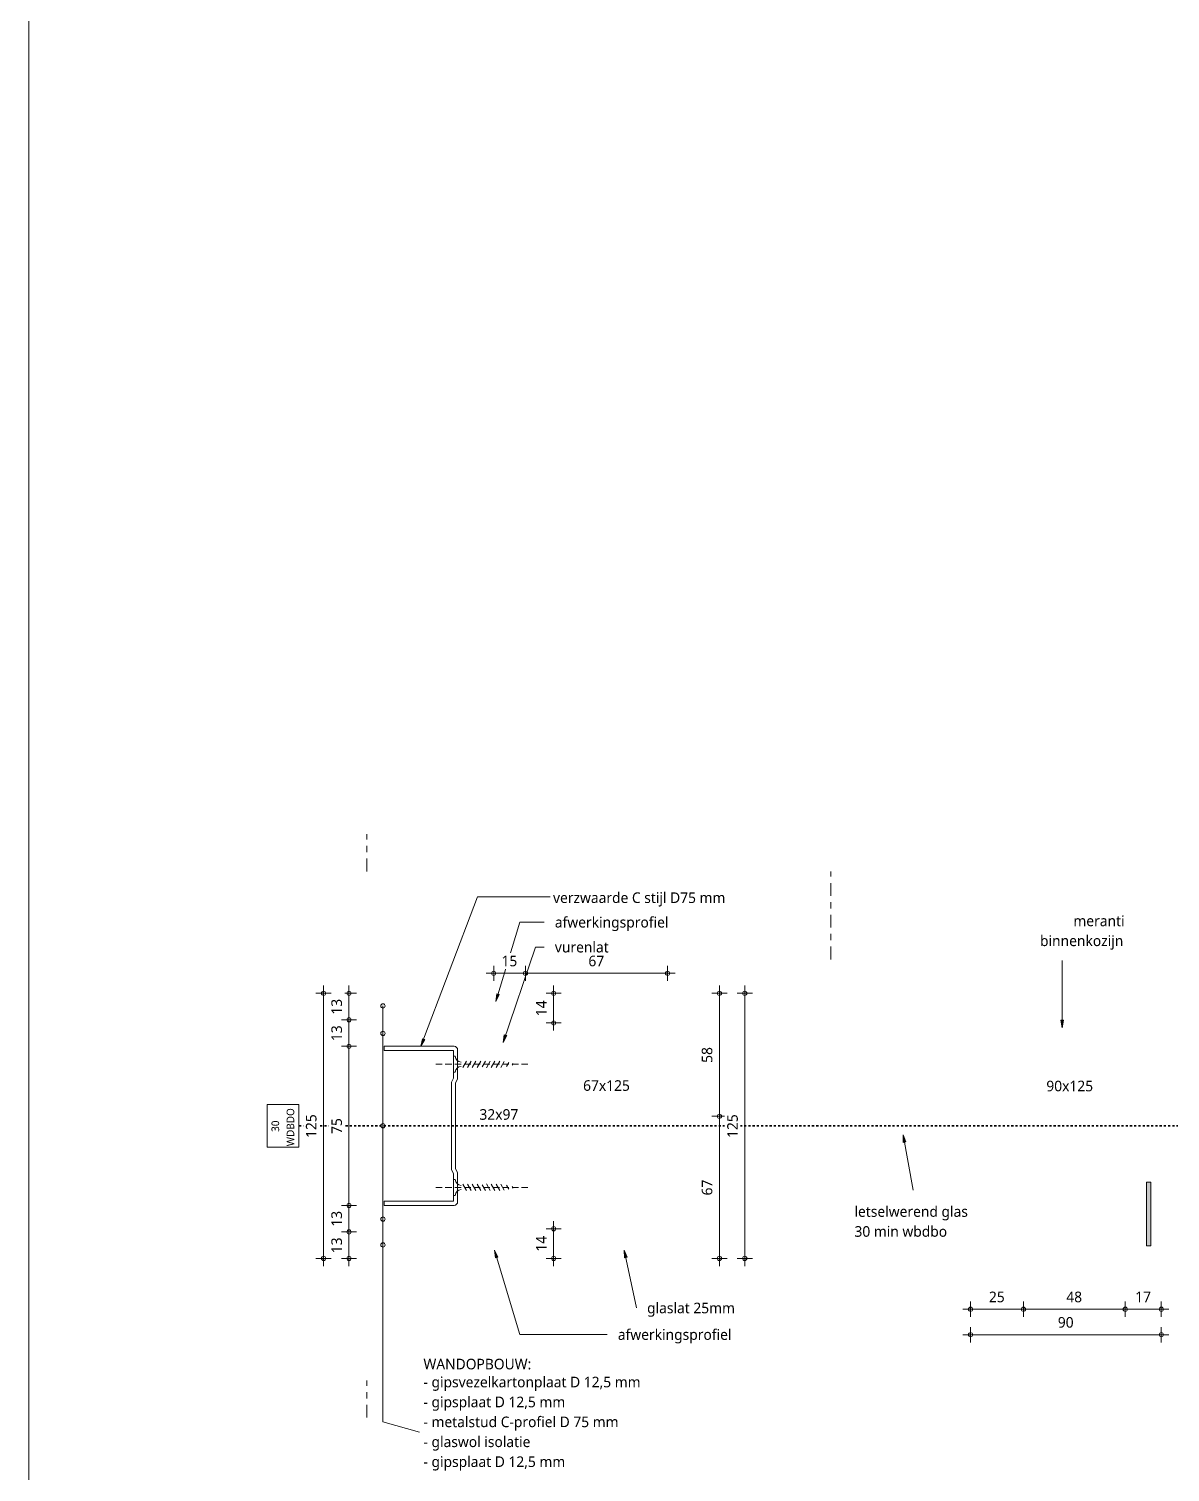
# Model space of a CAD drawing. Header units: millimetres. Extents: x 32900 to 38291, y -18988 to 4133.
# Drawn here: x 32971 to 33509, y -12736 to -12055 of the extents above; entities that cross this region are included whole.
import ezdxf

# ---------------------------------------------------------------- set-up
doc = ezdxf.new("R2010")
doc.units = ezdxf.units.MM
for name, pattern in [('MV_30_min', [2, 1, -1]), ('MV_center', [15, 6, -3, 3, -3]), ('MV_hidden_2', [4.5, 3, -1.5])]:
    doc.linetypes.add(name, pattern=pattern)
for name, color, linetype, lineweight in [('A-ANNO-DIMS', 211, 'Continuous', 13), ('A-ANNO-DIMS-2', 211, 'Continuous', 13), ('A-ANNO-NOTE', 131, 'Continuous', 18), ('A-DETL', 90, 'Continuous', 13), ('A-DETL-GENF', 92, 'Continuous', 18), ('A-DETL-IDEN', 3, 'Continuous', 18), ('G-ANNO-TEXT', 231, 'Continuous', 13)]:
    doc.layers.add(name, color=color, linetype=linetype, lineweight=lineweight)
doc.styles.add('Segoe UI', font='segoeui.ttf', dxfattribs={"height": 5})
doc.styles.add('Segoe UI_2', font='segoeui.ttf', dxfattribs={"height": 3.6})
doc.styles.add('Segoe UI_B', font='segoeui.ttf', dxfattribs={"height": 5})
doc.dimstyles.new('2_5_mm_2', dxfattribs={"dimscale": 304.8, "dimtxt": 5.23682, "dimasz": 0.006562, "dimexe": 0.011811, "dimexo": 0.0625, "dimgap": 0.005906, "dimtad": 1, "dimdec": 0, "dimzin": 0, "dimdsep": 46, "dimtxsty": 'Segoe UI', "dimblk1": 'DOTBLANK', "dimblk2": 'DOTBLANK', "dimsah": 1, "dimcen": 0.09, "dimdle": 0.011811, "dimazin": 0, "dimtfac": 1, "dimtdec": 4, "dimtix": 1, "dimtmove": 0, "dimatfit": 3, "dimfxl": 0.011811, "dimfxlon": 1, "dimtvp": 1, "dimtfill": 1, "dimtolj": 1, "dimtzin": 0, "dimarcsym": 2})

# ---------------------------------------------------------------- blocks, each defined once
blk = doc.blocks.new('NLRS_00_DI_maskeer - Type 1-V17-Details ziekenhuis Utiliteitsgebouw')
at = {"layer": 'A-DETL-GENF', "linetype": 'MV_center'}
for p, q in [((-100, 0), (-82.5, 0)), ((157.5, 0), (175, 0))]:
    blk.add_line(p, q, dxfattribs=at)
blk = doc.blocks.new('NLRS_00_DI_maskeer - Type 1-V19-Details ziekenhuis Utiliteitsgebouw')
at = {"layer": 'A-DETL-GENF', "linetype": 'MV_center'}
blk.add_line((98.5, 0), (140, 0), dxfattribs=at)
blk = doc.blocks.new('00 msprofiel - 75-4321710-Details ziekenhuis Utiliteitsgebouw')
at = {"layer": 'A-DETL-GENF'}
for p, q in [((0, 22.1), (0, 35.78)), ((1.72, 37.5), (34.63, 37.5)), ((34.63, 35.54), (1.96, 35.54)), ((1.96, 35.54), (1.96, 22.56)), ((34.63, 37.5), (34.63, 35.54)), ((0.98, 20.13), (0, 22.1)), ((1.96, 22.56), (2.95, 20.6)), ((2.95, -20.6), (2.95, 20.6)), ((0.98, 20.13), (0.98, -20.13)), ((0.98, -20.13), (0, -22.1)), ((0, -22.1), (0, -35.78)), ((1.96, -22.56), (2.95, -20.6)), ((1.96, -35.54), (1.96, -22.56)), ((1.72, -37.5), (34.63, -37.5)), ((34.63, -35.54), (1.96, -35.54)), ((34.63, -37.5), (34.63, -35.54))]:
    blk.add_line(p, q, dxfattribs=at)
for centre, start, end in [((1.72, 35.78), 90, 180), ((1.72, -35.78), 180, 270)]:
    blk.add_arc(centre, 1.72, start, end, dxfattribs=at)
blk = doc.blocks.new('DIMBLOCK416-Details ziekenhuis Utiliteitsgebouw')
at = {"layer": 'A-ANNO-DIMS-2'}
for p, q in [((33121.79, -12622.33), (33118.19, -12622.33)), ((33121.79, -12638.43), (33121.79, -12622.33)), ((33121.79, -12622.33), (33125.39, -12622.33)), ((33121.79, -12634.83), (33118.19, -12634.83)), ((33121.79, -12634.83), (33125.39, -12634.83))]:
    blk.add_line(p, q, dxfattribs=at)
for centre in [(33121.79, -12622.33), (33121.79, -12634.83)]:
    blk.add_circle(centre, 1, dxfattribs=at)
at = {"layer": 'A-ANNO-DIMS-2', "color": 0, "insert": (33113.46, -12632.39), "char_height": 5, "width": 9.1406, "attachment_point": 1, "rotation": 90, "line_spacing_factor": 1.142579, "style": 'Segoe UI', "bg_fill": 3, "box_fill_scale": 1.25, "bg_fill_color": 9, "bg_fill_true_color": 13158600, "bg_fill_transparency": 0}
blk.add_mtext('13', dxfattribs=at)
blk = doc.blocks.new('_DotBlank')
at = {"color": 0, "linetype": 'ByBlock', "lineweight": -2}
blk.add_line((-0.5, 0), (-1, 0), dxfattribs=at)
blk.add_circle((0, 0), 0.5, dxfattribs=at)
blk = doc.blocks.new('DIMBLOCK417-Details ziekenhuis Utiliteitsgebouw')
at = {"layer": 'A-ANNO-DIMS-2'}
for p, q in [((33121.79, -12609.83), (33118.19, -12609.83)), ((33121.79, -12622.33), (33121.79, -12609.83)), ((33121.79, -12609.83), (33125.39, -12609.83)), ((33121.79, -12622.33), (33118.19, -12622.33)), ((33121.79, -12622.33), (33125.39, -12622.33))]:
    blk.add_line(p, q, dxfattribs=at)
for centre in [(33121.79, -12609.83), (33121.79, -12622.33)]:
    blk.add_circle(centre, 1, dxfattribs=at)
at = {"layer": 'A-ANNO-DIMS-2', "color": 0, "insert": (33113.46, -12619.89), "char_height": 5, "width": 9.1406, "attachment_point": 1, "rotation": 90, "line_spacing_factor": 1.142579, "style": 'Segoe UI', "bg_fill": 3, "box_fill_scale": 1.25, "bg_fill_color": 9, "bg_fill_true_color": 13158600, "bg_fill_transparency": 0}
blk.add_mtext('13', dxfattribs=at)
blk = doc.blocks.new('DIMBLOCK418-Details ziekenhuis Utiliteitsgebouw')
at = {"layer": 'A-ANNO-DIMS-2'}
for p, q in [((33121.79, -12534.83), (33118.19, -12534.83)), ((33121.79, -12609.83), (33121.79, -12534.83)), ((33121.79, -12534.83), (33125.39, -12534.83)), ((33121.79, -12609.83), (33118.19, -12609.83)), ((33121.79, -12609.83), (33125.39, -12609.83))]:
    blk.add_line(p, q, dxfattribs=at)
for centre in [(33121.79, -12534.83), (33121.79, -12609.83)]:
    blk.add_circle(centre, 1, dxfattribs=at)
at = {"layer": 'A-ANNO-DIMS-2', "color": 0, "insert": (33113.46, -12576.14), "char_height": 5, "width": 9.1406, "attachment_point": 1, "rotation": 90, "line_spacing_factor": 1.142579, "style": 'Segoe UI', "bg_fill": 3, "box_fill_scale": 1.25, "bg_fill_color": 9, "bg_fill_true_color": 13158600, "bg_fill_transparency": 0}
blk.add_mtext('75', dxfattribs=at)
blk = doc.blocks.new('DIMBLOCK419-Details ziekenhuis Utiliteitsgebouw')
at = {"layer": 'A-ANNO-DIMS-2'}
for p, q in [((33121.79, -12522.33), (33118.19, -12522.33)), ((33121.79, -12534.83), (33121.79, -12522.33)), ((33121.79, -12522.33), (33125.39, -12522.33)), ((33121.79, -12534.83), (33118.19, -12534.83)), ((33121.79, -12534.83), (33125.39, -12534.83))]:
    blk.add_line(p, q, dxfattribs=at)
for centre in [(33121.79, -12522.33), (33121.79, -12534.83)]:
    blk.add_circle(centre, 1, dxfattribs=at)
at = {"layer": 'A-ANNO-DIMS-2', "color": 0, "insert": (33113.46, -12532.39), "char_height": 5, "width": 9.1406, "attachment_point": 1, "rotation": 90, "line_spacing_factor": 1.142579, "style": 'Segoe UI', "bg_fill": 3, "box_fill_scale": 1.25, "bg_fill_color": 9, "bg_fill_true_color": 13158600, "bg_fill_transparency": 0}
blk.add_mtext('13', dxfattribs=at)
blk = doc.blocks.new('DIMBLOCK420-Details ziekenhuis Utiliteitsgebouw')
at = {"layer": 'A-ANNO-DIMS-2'}
for p, q in [((33121.79, -12522.33), (33121.79, -12506.23)), ((33121.79, -12509.83), (33118.19, -12509.83)), ((33121.79, -12509.83), (33125.39, -12509.83)), ((33121.79, -12522.33), (33118.19, -12522.33)), ((33121.79, -12522.33), (33125.39, -12522.33))]:
    blk.add_line(p, q, dxfattribs=at)
for centre in [(33121.79, -12509.83), (33121.79, -12522.33)]:
    blk.add_circle(centre, 1, dxfattribs=at)
at = {"layer": 'A-ANNO-DIMS-2', "color": 0, "insert": (33113.46, -12519.89), "char_height": 5, "width": 9.1406, "attachment_point": 1, "rotation": 90, "line_spacing_factor": 1.142579, "style": 'Segoe UI', "bg_fill": 3, "box_fill_scale": 1.25, "bg_fill_color": 9, "bg_fill_true_color": 13158600, "bg_fill_transparency": 0}
blk.add_mtext('13', dxfattribs=at)
blk = doc.blocks.new('DIMBLOCK421-Details ziekenhuis Utiliteitsgebouw')
at = {"layer": 'A-ANNO-DIMS-2'}
for p, q in [((33109.79, -12638.43), (33109.79, -12506.23)), ((33109.79, -12509.83), (33106.19, -12509.83)), ((33109.79, -12509.83), (33113.39, -12509.83)), ((33109.79, -12634.83), (33106.19, -12634.83)), ((33109.79, -12634.83), (33113.39, -12634.83))]:
    blk.add_line(p, q, dxfattribs=at)
for centre in [(33109.79, -12509.83), (33109.79, -12634.83)]:
    blk.add_circle(centre, 1, dxfattribs=at)
at = {"layer": 'A-ANNO-DIMS-2', "color": 0, "insert": (33101.46, -12578.04), "char_height": 5, "width": 13.7109, "attachment_point": 1, "rotation": 90, "line_spacing_factor": 1.142579, "style": 'Segoe UI', "bg_fill": 3, "box_fill_scale": 1.25, "bg_fill_color": 9, "bg_fill_true_color": 13158600, "bg_fill_transparency": 0}
blk.add_mtext('125', dxfattribs=at)
blk = doc.blocks.new('DIMBLOCK422-Details ziekenhuis Utiliteitsgebouw')
at = {"layer": 'A-ANNO-DIMS-2'}
for p, q in [((33190.05, -12500.41), (33190.05, -12496.81)), ((33205.05, -12500.41), (33205.05, -12496.81)), ((33186.45, -12500.41), (33205.05, -12500.41)), ((33190.05, -12500.41), (33190.05, -12504.01)), ((33205.05, -12500.41), (33205.05, -12504.01))]:
    blk.add_line(p, q, dxfattribs=at)
for centre in [(33190.05, -12500.41), (33205.05, -12500.41)]:
    blk.add_circle(centre, 1, dxfattribs=at)
at = {"layer": 'A-ANNO-DIMS-2', "color": 0, "insert": (33193.74, -12492.08), "char_height": 5, "width": 9.1406, "attachment_point": 1, "line_spacing_factor": 1.142579, "style": 'Segoe UI', "bg_fill": 3, "box_fill_scale": 1.25, "bg_fill_color": 9, "bg_fill_true_color": 13158600, "bg_fill_transparency": 0}
blk.add_mtext('15', dxfattribs=at)
blk = doc.blocks.new('DIMBLOCK423-Details ziekenhuis Utiliteitsgebouw')
at = {"layer": 'A-ANNO-DIMS-2'}
for p, q in [((33205.05, -12500.41), (33205.05, -12496.81)), ((33272.05, -12500.41), (33272.05, -12496.81)), ((33205.05, -12500.41), (33275.65, -12500.41)), ((33205.05, -12500.41), (33205.05, -12504.01)), ((33272.05, -12500.41), (33272.05, -12504.01))]:
    blk.add_line(p, q, dxfattribs=at)
for centre in [(33205.05, -12500.41), (33272.05, -12500.41)]:
    blk.add_circle(centre, 1, dxfattribs=at)
at = {"layer": 'A-ANNO-DIMS-2', "color": 0, "insert": (33234.74, -12492.08), "char_height": 5, "width": 9.1406, "attachment_point": 1, "line_spacing_factor": 1.142579, "style": 'Segoe UI', "bg_fill": 3, "box_fill_scale": 1.25, "bg_fill_color": 9, "bg_fill_true_color": 13158600, "bg_fill_transparency": 0}
blk.add_mtext('67', dxfattribs=at)
blk = doc.blocks.new('DIMBLOCK424-Details ziekenhuis Utiliteitsgebouw')
at = {"layer": 'A-ANNO-DIMS-2'}
for p, q in [((33296.52, -12567.83), (33292.92, -12567.83)), ((33296.52, -12638.43), (33296.52, -12567.83)), ((33296.52, -12567.83), (33300.12, -12567.83)), ((33296.52, -12634.83), (33292.92, -12634.83)), ((33296.52, -12634.83), (33300.12, -12634.83))]:
    blk.add_line(p, q, dxfattribs=at)
for centre in [(33296.52, -12567.83), (33296.52, -12634.83)]:
    blk.add_circle(centre, 1, dxfattribs=at)
at = {"layer": 'A-ANNO-DIMS-2', "color": 0, "insert": (33288.2, -12605.14), "char_height": 5, "width": 9.1406, "attachment_point": 1, "rotation": 90, "line_spacing_factor": 1.142579, "style": 'Segoe UI', "bg_fill": 3, "box_fill_scale": 1.25, "bg_fill_color": 9, "bg_fill_true_color": 13158600, "bg_fill_transparency": 0}
blk.add_mtext('67', dxfattribs=at)
blk = doc.blocks.new('DIMBLOCK425-Details ziekenhuis Utiliteitsgebouw')
at = {"layer": 'A-ANNO-DIMS-2'}
for p, q in [((33296.52, -12567.83), (33296.52, -12506.23)), ((33296.52, -12509.83), (33292.92, -12509.83)), ((33296.52, -12509.83), (33300.12, -12509.83)), ((33296.52, -12567.83), (33292.92, -12567.83)), ((33296.52, -12567.83), (33300.12, -12567.83))]:
    blk.add_line(p, q, dxfattribs=at)
for centre in [(33296.52, -12509.83), (33296.52, -12567.83)]:
    blk.add_circle(centre, 1, dxfattribs=at)
at = {"layer": 'A-ANNO-DIMS-2', "color": 0, "insert": (33288.2, -12542.64), "char_height": 5, "width": 9.1406, "attachment_point": 1, "rotation": 90, "line_spacing_factor": 1.142579, "style": 'Segoe UI', "bg_fill": 3, "box_fill_scale": 1.25, "bg_fill_color": 9, "bg_fill_true_color": 13158600, "bg_fill_transparency": 0}
blk.add_mtext('58', dxfattribs=at)
blk = doc.blocks.new('DIMBLOCK426-Details ziekenhuis Utiliteitsgebouw')
at = {"layer": 'A-ANNO-DIMS-2'}
for p, q in [((33308.52, -12638.43), (33308.52, -12506.23)), ((33308.52, -12509.83), (33304.92, -12509.83)), ((33308.52, -12509.83), (33312.12, -12509.83)), ((33308.52, -12634.83), (33304.92, -12634.83)), ((33308.52, -12634.83), (33312.12, -12634.83))]:
    blk.add_line(p, q, dxfattribs=at)
for centre in [(33308.52, -12509.83), (33308.52, -12634.83)]:
    blk.add_circle(centre, 1, dxfattribs=at)
at = {"layer": 'A-ANNO-DIMS-2', "color": 0, "insert": (33300.2, -12578.04), "char_height": 5, "width": 13.7109, "attachment_point": 1, "rotation": 90, "line_spacing_factor": 1.142579, "style": 'Segoe UI', "bg_fill": 3, "box_fill_scale": 1.25, "bg_fill_color": 9, "bg_fill_true_color": 13158600, "bg_fill_transparency": 0}
blk.add_mtext('125', dxfattribs=at)
blk = doc.blocks.new('DIMBLOCK427-Details ziekenhuis Utiliteitsgebouw')
at = {"layer": 'A-ANNO-DIMS-2'}
for p, q in [((33414.98, -12658.8), (33414.98, -12655.2)), ((33439.98, -12658.8), (33439.98, -12655.2)), ((33411.38, -12658.8), (33439.98, -12658.8)), ((33414.98, -12658.8), (33414.98, -12662.4)), ((33439.98, -12658.8), (33439.98, -12662.4))]:
    blk.add_line(p, q, dxfattribs=at)
for centre in [(33414.98, -12658.8), (33439.98, -12658.8)]:
    blk.add_circle(centre, 1, dxfattribs=at)
at = {"layer": 'A-ANNO-DIMS-2', "color": 0, "insert": (33423.67, -12650.48), "char_height": 5, "width": 9.1406, "attachment_point": 1, "line_spacing_factor": 1.142579, "style": 'Segoe UI', "bg_fill": 3, "box_fill_scale": 1.25, "bg_fill_color": 9, "bg_fill_true_color": 13158600, "bg_fill_transparency": 0}
blk.add_mtext('25', dxfattribs=at)
blk = doc.blocks.new('DIMBLOCK428-Details ziekenhuis Utiliteitsgebouw')
at = {"layer": 'A-ANNO-DIMS-2'}
for p, q in [((33439.98, -12658.8), (33439.98, -12655.2)), ((33487.98, -12658.8), (33487.98, -12655.2)), ((33439.98, -12658.8), (33487.98, -12658.8)), ((33439.98, -12658.8), (33439.98, -12662.4)), ((33487.98, -12658.8), (33487.98, -12662.4))]:
    blk.add_line(p, q, dxfattribs=at)
for centre in [(33439.98, -12658.8), (33487.98, -12658.8)]:
    blk.add_circle(centre, 1, dxfattribs=at)
at = {"layer": 'A-ANNO-DIMS-2', "color": 0, "insert": (33460.17, -12650.48), "char_height": 5, "width": 9.1406, "attachment_point": 1, "line_spacing_factor": 1.142579, "style": 'Segoe UI', "bg_fill": 3, "box_fill_scale": 1.25, "bg_fill_color": 9, "bg_fill_true_color": 13158600, "bg_fill_transparency": 0}
blk.add_mtext('48', dxfattribs=at)
blk = doc.blocks.new('DIMBLOCK429-Details ziekenhuis Utiliteitsgebouw')
at = {"layer": 'A-ANNO-DIMS-2'}
for p, q in [((33487.98, -12658.8), (33487.98, -12655.2)), ((33504.98, -12658.8), (33504.98, -12655.2)), ((33487.98, -12658.8), (33508.58, -12658.8)), ((33487.98, -12658.8), (33487.98, -12662.4)), ((33504.98, -12658.8), (33504.98, -12662.4))]:
    blk.add_line(p, q, dxfattribs=at)
for centre in [(33487.98, -12658.8), (33504.98, -12658.8)]:
    blk.add_circle(centre, 1, dxfattribs=at)
at = {"layer": 'A-ANNO-DIMS-2', "color": 0, "insert": (33492.67, -12650.48), "char_height": 5, "width": 9.1406, "attachment_point": 1, "line_spacing_factor": 1.142579, "style": 'Segoe UI', "bg_fill": 3, "box_fill_scale": 1.25, "bg_fill_color": 9, "bg_fill_true_color": 13158600, "bg_fill_transparency": 0}
blk.add_mtext('17', dxfattribs=at)
blk = doc.blocks.new('DIMBLOCK430-Details ziekenhuis Utiliteitsgebouw')
at = {"layer": 'A-ANNO-DIMS-2'}
for p, q in [((33414.98, -12670.8), (33414.98, -12667.2)), ((33504.98, -12670.8), (33504.98, -12667.2)), ((33411.38, -12670.8), (33508.58, -12670.8)), ((33414.98, -12670.8), (33414.98, -12674.4)), ((33504.98, -12670.8), (33504.98, -12674.4))]:
    blk.add_line(p, q, dxfattribs=at)
for centre in [(33414.98, -12670.8), (33504.98, -12670.8)]:
    blk.add_circle(centre, 1, dxfattribs=at)
at = {"layer": 'A-ANNO-DIMS-2', "color": 0, "insert": (33456.17, -12662.48), "char_height": 5, "width": 9.1406, "attachment_point": 1, "line_spacing_factor": 1.142579, "style": 'Segoe UI', "bg_fill": 3, "box_fill_scale": 1.25, "bg_fill_color": 9, "bg_fill_true_color": 13158600, "bg_fill_transparency": 0}
blk.add_mtext('90', dxfattribs=at)
blk = doc.blocks.new('02_GA_brandscheiding - 30 min-3717880-Details ziekenhuis Utiliteitsgebouw')
at = {"layer": 'A-ANNO-NOTE'}
for p, q in [((-5, 3.75), (5, 3.75)), ((-5, -3.75), (-5, 3.75)), ((5, 3.75), (5, -3.75)), ((5, -3.75), (-5, -3.75))]:
    blk.add_line(p, q, dxfattribs=at)
blk = doc.blocks.new('DIMBLOCK445-Details ziekenhuis Utiliteitsgebouw')
at = {"layer": 'A-ANNO-DIMS-2'}
for p, q in [((33218.33, -12506.23), (33218.33, -12527.43)), ((33218.33, -12509.83), (33214.73, -12509.83)), ((33218.33, -12509.83), (33221.93, -12509.83)), ((33218.33, -12523.83), (33214.73, -12523.83)), ((33218.33, -12523.83), (33221.93, -12523.83))]:
    blk.add_line(p, q, dxfattribs=at)
for centre in [(33218.33, -12509.83), (33218.33, -12523.83)]:
    blk.add_circle(centre, 1, dxfattribs=at)
at = {"layer": 'A-ANNO-DIMS-2', "color": 0, "insert": (33210, -12520.64), "char_height": 5, "width": 9.1406, "attachment_point": 1, "rotation": 90, "line_spacing_factor": 1.142579, "style": 'Segoe UI', "bg_fill": 3, "box_fill_scale": 1.25, "bg_fill_color": 9, "bg_fill_true_color": 13158600, "bg_fill_transparency": 0}
blk.add_mtext('14', dxfattribs=at)
blk = doc.blocks.new('DIMBLOCK446-Details ziekenhuis Utiliteitsgebouw')
at = {"layer": 'A-ANNO-DIMS-2'}
for p, q in [((33218.33, -12620.83), (33214.73, -12620.83)), ((33218.33, -12638.43), (33218.33, -12617.23)), ((33218.33, -12620.83), (33221.93, -12620.83)), ((33218.33, -12634.83), (33214.73, -12634.83)), ((33218.33, -12634.83), (33221.93, -12634.83))]:
    blk.add_line(p, q, dxfattribs=at)
for centre in [(33218.33, -12620.83), (33218.33, -12634.83)]:
    blk.add_circle(centre, 1, dxfattribs=at)
at = {"layer": 'A-ANNO-DIMS-2', "color": 0, "insert": (33210, -12631.64), "char_height": 5, "width": 9.1406, "attachment_point": 1, "rotation": 90, "line_spacing_factor": 1.142579, "style": 'Segoe UI', "bg_fill": 3, "box_fill_scale": 1.25, "bg_fill_color": 9, "bg_fill_true_color": 13158600, "bg_fill_transparency": 0}
blk.add_mtext('14', dxfattribs=at)

msp = doc.modelspace()

# ---------------------------------------------------------------- hatches: boundary and pattern name
at = {"layer": 'A-DETL-GENF'}
msp.add_hatch(color=1, dxfattribs=at).paths.add_polyline_path([(33499.98, -12628.83), (33499.98, -12598.83), (33497.98, -12598.83), (33497.98, -12628.83)])
at = {"layer": 'A-DETL-IDEN'}
msp.add_hatch(color=256, dxfattribs=at).paths.add_polyline_path([(33155.74, -12534.83), (33157.61, -12531.69), (33156.42, -12531.24)])
at = {"layer": 'G-ANNO-TEXT'}
for points in [[(33191.04, -12513.66), (33192.7, -12510.4), (33191.48, -12510.03)], [(33458.19, -12526.17), (33458.82, -12522.57), (33457.55, -12522.57)], [(33194.46, -12532.99), (33196.23, -12529.78), (33195.03, -12529.37)], [(33383.26, -12576.51), (33383.27, -12580.16), (33384.52, -12579.94)], [(33190.43, -12631), (33190.85, -12634.63), (33192.07, -12634.27)], [(33251.65, -12630.9), (33251.77, -12634.56), (33253.01, -12634.3)]]:
    msp.add_hatch(color=7, dxfattribs=at).paths.add_polyline_path(points)

# ---------------------------------------------------------------- linework, layer by layer
at = {"layer": 'A-ANNO-NOTE'}
for p, q in [((33137.79, -12515.75), (33137.79, -12711.87)), ((33137.79, -12528.75), (33137.79, -12711.87)), ((33137.79, -12572.29), (33137.79, -12711.87)), ((33137.79, -12616.32), (33137.79, -12711.87)), ((33137.79, -12628.45), (33137.79, -12711.87)), ((33137.79, -12711.87), (33155.02, -12716.71)), ((33137.79, -12711.87), (33155.02, -12716.71)), ((33137.79, -12711.87), (33155.02, -12716.71)), ((33137.79, -12711.87), (33155.02, -12716.71)), ((33137.79, -12711.87), (33155.02, -12716.71))]:
    msp.add_line(p, q, dxfattribs=at)
for centre in [(33137.79, -12515.75), (33137.79, -12528.75), (33137.79, -12572.29), (33137.79, -12616.32), (33137.79, -12628.45)]:
    msp.add_circle(centre, 1, dxfattribs=at)
at = {"layer": 'A-DETL', "lineweight": 18}
msp.add_line((32970.77, 3651.86), (32970.77, -18988.14), dxfattribs=at)
at = {"layer": 'A-DETL'}
for p, q in [((33171.09, -12539.53), (33171.09, -12547.03)), ((33171.09, -12539.53), (33171.94, -12539.53)), ((33171.09, -12547.03), (33171.94, -12547.03)), ((33175.44, -12544.78), (33177.17, -12541.78)), ((33177.69, -12544.78), (33179.42, -12541.78)), ((33179.94, -12544.78), (33181.67, -12541.78)), ((33182.19, -12544.78), (33183.92, -12541.78)), ((33184.59, -12544.52), (33186.17, -12541.78)), ((33186.59, -12544.96), (33188.42, -12541.78)), ((33188.94, -12544.78), (33190.67, -12541.78)), ((33191.19, -12544.78), (33192.92, -12541.78)), ((33193.44, -12544.78), (33195.05, -12542)), ((33196.04, -12544.36), (33197.15, -12542.44)), ((33198.77, -12543.79), (33199.29, -12542.89)), ((33171.09, -12605.13), (33171.09, -12597.63)), ((33171.09, -12597.63), (33171.94, -12597.63)), ((33175.44, -12599.88), (33177.17, -12602.88)), ((33177.69, -12599.88), (33179.42, -12602.88)), ((33179.94, -12599.88), (33181.67, -12602.88)), ((33182.19, -12599.88), (33183.92, -12602.88)), ((33184.59, -12600.14), (33186.17, -12602.88)), ((33186.59, -12599.71), (33188.42, -12602.88)), ((33188.94, -12599.88), (33190.67, -12602.88)), ((33191.19, -12599.88), (33192.92, -12602.88)), ((33193.44, -12599.88), (33195.05, -12602.67)), ((33196.04, -12600.3), (33197.15, -12602.23)), ((33198.77, -12600.87), (33199.29, -12601.78)), ((33497.98, -12598.83), (33497.98, -12628.83)), ((33499.98, -12598.83), (33497.98, -12598.83)), ((33499.98, -12628.83), (33499.98, -12598.83)), ((33171.09, -12605.13), (33171.94, -12605.13)), ((33497.98, -12628.83), (33499.98, -12628.83))]:
    msp.add_line(p, q, dxfattribs=at)
at = {"layer": 'A-DETL', "linetype": 'MV_hidden_2'}
for p, q in [((33162.73, -12543.28), (33207.73, -12543.28)), ((33162.73, -12601.38), (33207.73, -12601.38))]:
    msp.add_line(p, q, dxfattribs=at)
at = {"layer": 'A-DETL', "linetype": 'MV_30_min', "lineweight": 35}
msp.add_line((33098.2, -12572.33), (33855.39, -12572.33), dxfattribs=at)
at = {"layer": 'A-DETL'}
for centre, start, end in [((33174.69, -12539.53), 180, 270), ((33174.69, -12547.03), 90, 180), ((33174.69, -12597.63), 180, 270), ((33174.69, -12605.13), 90, 180)]:
    msp.add_arc(centre, 2.75, start, end, dxfattribs=at)
at = {"layer": 'A-DETL-IDEN'}
for p, q in [((33155.74, -12534.83), (33182.45, -12464.42)), ((33182.45, -12464.42), (33217.83, -12464.42)), ((33156.42, -12531.24), (33155.74, -12534.83)), ((33155.74, -12534.83), (33157.61, -12531.69)), ((33157.61, -12531.69), (33156.42, -12531.24))]:
    msp.add_line(p, q, dxfattribs=at)
at = {"layer": 'G-ANNO-TEXT', "color": 250}
for p, q in [((33191.04, -12513.66), (33202.37, -12476.32)), ((33202.37, -12476.32), (33213.9, -12476.32)), ((33458.19, -12526.17), (33458.19, -12494.43)), ((33191.48, -12510.03), (33191.04, -12513.66)), ((33191.04, -12513.66), (33192.7, -12510.4)), ((33192.7, -12510.4), (33191.48, -12510.03)), ((33458.82, -12522.57), (33457.55, -12522.57)), ((33457.55, -12522.57), (33458.19, -12526.17)), ((33458.19, -12526.17), (33458.82, -12522.57)), ((33195.03, -12529.37), (33194.46, -12532.99)), ((33194.46, -12532.99), (33196.23, -12529.78)), ((33196.23, -12529.78), (33195.03, -12529.37)), ((33383.26, -12576.51), (33383.27, -12580.16)), ((33384.52, -12579.94), (33383.26, -12576.51)), ((33383.26, -12576.51), (33387.96, -12602.68)), ((33383.27, -12580.16), (33384.52, -12579.94)), ((33190.43, -12631), (33190.85, -12634.63)), ((33192.07, -12634.27), (33190.43, -12631)), ((33190.43, -12631), (33202.37, -12670.73)), ((33190.85, -12634.63), (33192.07, -12634.27)), ((33251.65, -12630.9), (33251.77, -12634.56)), ((33253.01, -12634.3), (33251.65, -12630.9)), ((33251.65, -12630.9), (33257.41, -12658.19)), ((33251.77, -12634.56), (33253.01, -12634.3)), ((33202.37, -12670.73), (33243.62, -12670.73))]:
    msp.add_line(p, q, dxfattribs=at)

# ---------------------------------------------------------------- block references
at = {"layer": 'A-DETL-GENF', "linetype": 'MV_center', "rotation": 90}
for name, p in [('NLRS_00_DI_maskeer - Type 1-V17-Details ziekenhuis Utiliteitsgebouw', (33130.28, -12609.83)), ('NLRS_00_DI_maskeer - Type 1-V19-Details ziekenhuis Utiliteitsgebouw', (33349.09, -12592.33))]:
    msp.add_blockref(name, p, dxfattribs=at)
at = {"layer": 'A-DETL-GENF', "rotation": 180}
msp.add_blockref('00 msprofiel - 75-4321710-Details ziekenhuis Utiliteitsgebouw', (33173.05, -12572.33), dxfattribs=at)

# ---------------------------------------------------------------- texts
at = {"layer": 'A-ANNO-NOTE', "lineweight": 13, "char_height": 3.6, "attachment_point": 1, "rotation": 90, "style": 'Segoe UI_2'}
for s, insert, width in [('WDBDO', (33092.37, -12581.92), 23.4093), ('30', (33085.23, -12575.18), 7.0549)]:
    msp.add_mtext(s, dxfattribs=dict(at, insert=insert, width=width))
at = {"layer": 'A-ANNO-NOTE', "lineweight": 13, "insert": (33156.93, -12690.61), "char_height": 5, "width": 126.5063, "attachment_point": 1, "style": 'Segoe UI', "bg_fill": 3, "box_fill_scale": 1.25, "bg_fill_color": 9, "bg_fill_true_color": 13158600, "bg_fill_transparency": 0}
msp.add_mtext('- gipsvezelkartonplaat D 12,5 mm', dxfattribs=at)
at = {"layer": 'G-ANNO-TEXT', "color": 7, "char_height": 5, "attachment_point": 1, "style": 'Segoe UI'}
for s, insert, width in [('afwerkingsprofiel', (33218.9, -12473.82), 64.2953), ('meranti ', (33463.52, -12473.19), 28.8607), ('binnenkozijn', (33447.78, -12482.58), 47.9409), ('32x97', (33183.32, -12564.45), 22.4473), ('letselwerend glas ', (33360.24, -12610.22), 67.0211), ('30 min wbdbo ', (33360.24, -12619.62), 56.7595), ('glaslat 25mm', (33262.41, -12655.69), 50.6666), ('afwerkingsprofiel', (33248.62, -12668.23), 64.2953)]:
    msp.add_mtext(s, dxfattribs=dict(at, insert=insert, width=width))
at = {"layer": 'G-ANNO-TEXT', "color": 39, "char_height": 5, "width": 27.097, "attachment_point": 1, "style": 'Segoe UI'}
for s, insert in [('67x125', (33232.23, -12550.82)), ('90x125', (33450.75, -12551.04))]:
    msp.add_mtext(s, dxfattribs=dict(at, insert=insert))

# ---------------------------------------------------------------- dimensions: what is measured, and where the dimension line sits
at = {"layer": 'A-ANNO-DIMS'}
for base, p1, p2, override, picture, middle in [((33121.78570823, -12622.33089405), (33118.18570823, -12634.83089405), (33118.18570823, -12622.33089405), {"dimpost": '<>', "dimfxl": 12.5}, 'DIMBLOCK416-Details ziekenhuis Utiliteitsgebouw', (33117.38633584, -12628.58089405)), ((33218.33, -12620.83), (33214.73, -12634.83), (33214.73, -12620.83), {"dimpost": '<>', "dimfxl": 14}, 'DIMBLOCK446-Details ziekenhuis Utiliteitsgebouw', (33213.97, -12627.83))]:
    dim = msp.add_linear_dim(base=base, p1=p1, p2=p2, angle=90, dimstyle='2_5_mm_2', override=override, dxfattribs=at)
    dim.commit()
    dim.dimension.update_dxf_attribs({"geometry": picture, "text_midpoint": middle})
dim = msp.add_linear_dim(base=(33439.98, -12658.8), p1=(33414.98, -12655.2), p2=(33439.98, -12655.2), dimstyle='2_5_mm_2', override={"dimpost": '<>', "dimfxl": 25}, dxfattribs=at)
dim.commit()
dim.dimension.update_dxf_attribs({"geometry": 'DIMBLOCK427-Details ziekenhuis Utiliteitsgebouw', "text_midpoint": (33427.48, -12654.42)})

# ---------------------------------------------------------------- next in the draw order: texts
at = {"layer": 'A-ANNO-NOTE', "lineweight": 13, "char_height": 5, "attachment_point": 1, "bg_fill": 3, "box_fill_scale": 1.25, "bg_fill_color": 9, "bg_fill_true_color": 13158600, "bg_fill_transparency": 0}
for s, insert, width, style in [('WANDOPBOUW:', (33156.93, -12682.14), 67.8228, 'Segoe UI_B'), ('- gipsplaat D 12,5 mm', (33156.93, -12700), 83.5358, 'Segoe UI')]:
    msp.add_mtext(s, dxfattribs=dict(at, insert=insert, width=width, style=style))
at = {"layer": 'A-DETL-IDEN', "lineweight": 13, "insert": (33218.04, -12462.26), "char_height": 5, "width": 99.8903, "attachment_point": 1, "style": 'Segoe UI', "bg_fill": 3, "box_fill_scale": 1.25, "bg_fill_color": 9, "bg_fill_true_color": 13158600, "bg_fill_transparency": 0}
msp.add_mtext('verzwaarde C stijl D75 mm', dxfattribs=at)

# ---------------------------------------------------------------- next in the draw order: dimensions: what is measured, and where the dimension line sits
at = {"layer": 'A-ANNO-DIMS'}
for base, p1, p2, override, picture, middle in [((33205.05, -12500.41), (33190.05, -12504.01), (33205.05, -12504.01), {"dimpost": '<>', "dimfxl": 15}, 'DIMBLOCK422-Details ziekenhuis Utiliteitsgebouw', (33197.55, -12496.01)), ((33487.98, -12658.8), (33439.98, -12655.2), (33487.98, -12655.2), {"dimpost": '<>', "dimfxl": 48}, 'DIMBLOCK428-Details ziekenhuis Utiliteitsgebouw', (33463.98, -12654.42))]:
    dim = msp.add_linear_dim(base=base, p1=p1, p2=p2, dimstyle='2_5_mm_2', override=override, dxfattribs=at)
    dim.commit()
    dim.dimension.update_dxf_attribs({"geometry": picture, "text_midpoint": middle})
for base, p1, p2, override, picture, middle in [((33296.52, -12567.83), (33292.92, -12634.83), (33292.92, -12567.83), {"dimpost": '<>', "dimfxl": 67}, 'DIMBLOCK424-Details ziekenhuis Utiliteitsgebouw', (33292.14, -12601.33)), ((33121.78570823, -12609.83089405), (33118.18570823, -12622.33089405), (33118.18570823, -12609.83089405), {"dimpost": '<>', "dimfxl": 12.5}, 'DIMBLOCK417-Details ziekenhuis Utiliteitsgebouw', (33117.38633584, -12616.08089405))]:
    dim = msp.add_linear_dim(base=base, p1=p1, p2=p2, angle=90, dimstyle='2_5_mm_2', override=override, dxfattribs=at)
    dim.commit()
    dim.dimension.update_dxf_attribs({"geometry": picture, "text_midpoint": middle})

# ---------------------------------------------------------------- next in the draw order: texts
at = {"layer": 'A-ANNO-NOTE', "lineweight": 13, "insert": (33156.93, -12709.39), "char_height": 5, "width": 115.6033, "attachment_point": 1, "style": 'Segoe UI', "bg_fill": 3, "box_fill_scale": 1.25, "bg_fill_color": 9, "bg_fill_true_color": 13158600, "bg_fill_transparency": 0}
msp.add_mtext('- metalstud C-profiel D 75 mm', dxfattribs=at)

# ---------------------------------------------------------------- next in the draw order: dimensions: what is measured, and where the dimension line sits
at = {"layer": 'A-ANNO-DIMS'}
for base, p1, p2, override, picture, middle in [((33272.05, -12500.41), (33205.05, -12504.01), (33272.05, -12504.01), {"dimpost": '<>', "dimfxl": 67}, 'DIMBLOCK423-Details ziekenhuis Utiliteitsgebouw', (33238.55, -12496.02)), ((33504.98, -12658.8), (33487.98, -12655.2), (33504.98, -12655.2), {"dimpost": '<>', "dimfxl": 17}, 'DIMBLOCK429-Details ziekenhuis Utiliteitsgebouw', (33496.48, -12654.45))]:
    dim = msp.add_linear_dim(base=base, p1=p1, p2=p2, dimstyle='2_5_mm_2', override=override, dxfattribs=at)
    dim.commit()
    dim.dimension.update_dxf_attribs({"geometry": picture, "text_midpoint": middle})
for base, p1, p2, override, picture, middle in [((33296.52, -12509.83), (33292.92, -12567.83), (33292.92, -12509.83), {"dimpost": '<>', "dimfxl": 58}, 'DIMBLOCK425-Details ziekenhuis Utiliteitsgebouw', (33292.14, -12538.83)), ((33121.79, -12534.83), (33118.19, -12609.83), (33118.19, -12534.83), {"dimpost": '<>', "dimfxl": 75}, 'DIMBLOCK418-Details ziekenhuis Utiliteitsgebouw', (33117.44, -12572.33))]:
    dim = msp.add_linear_dim(base=base, p1=p1, p2=p2, angle=90, dimstyle='2_5_mm_2', override=override, dxfattribs=at)
    dim.commit()
    dim.dimension.update_dxf_attribs({"geometry": picture, "text_midpoint": middle})

# ---------------------------------------------------------------- next in the draw order: linework, layer by layer
at = {"layer": 'G-ANNO-TEXT', "color": 250}
for p, q in [((33194.46, -12532.99), (33209.8, -12488.07)), ((33209.8, -12488.07), (33213.9, -12488.07))]:
    msp.add_line(p, q, dxfattribs=at)

# ---------------------------------------------------------------- next in the draw order: texts
at = {"layer": 'A-ANNO-NOTE', "lineweight": 13, "insert": (33156.93, -12718.79), "char_height": 5, "width": 62.692, "attachment_point": 1, "style": 'Segoe UI', "bg_fill": 3, "box_fill_scale": 1.25, "bg_fill_color": 9, "bg_fill_true_color": 13158600, "bg_fill_transparency": 0}
msp.add_mtext('- glaswol isolatie', dxfattribs=at)
at = {"layer": 'G-ANNO-TEXT', "color": 7, "insert": (33218.9, -12485.57), "char_height": 5, "width": 30.3038, "attachment_point": 1, "style": 'Segoe UI'}
msp.add_mtext('vurenlat', dxfattribs=at)

# ---------------------------------------------------------------- next in the draw order: dimensions: what is measured, and where the dimension line sits
at = {"layer": 'A-ANNO-DIMS'}
for base, p1, p2, override, picture, middle in [((33308.52, -12509.83), (33304.92, -12634.83), (33304.92, -12509.83), {"dimpost": '<>', "dimfxl": 125}, 'DIMBLOCK426-Details ziekenhuis Utiliteitsgebouw', (33304.12, -12572.33)), ((33121.78570823, -12522.33089405), (33118.18570823, -12534.83089405), (33118.18570823, -12522.33089405), {"dimpost": '<>', "dimfxl": 12.5}, 'DIMBLOCK419-Details ziekenhuis Utiliteitsgebouw', (33117.38633584, -12528.58089405))]:
    dim = msp.add_linear_dim(base=base, p1=p1, p2=p2, angle=90, dimstyle='2_5_mm_2', override=override, dxfattribs=at)
    dim.commit()
    dim.dimension.update_dxf_attribs({"geometry": picture, "text_midpoint": middle})
dim = msp.add_linear_dim(base=(33504.98, -12670.8), p1=(33414.98, -12667.2), p2=(33504.98, -12667.2), dimstyle='2_5_mm_2', override={"dimpost": '<>', "dimfxl": 90}, dxfattribs=at)
dim.commit()
dim.dimension.update_dxf_attribs({"geometry": 'DIMBLOCK430-Details ziekenhuis Utiliteitsgebouw', "text_midpoint": (33459.98, -12666.42)})

# ---------------------------------------------------------------- next in the draw order: texts
at = {"layer": 'A-ANNO-NOTE', "lineweight": 13, "insert": (33156.93, -12728.18), "char_height": 5, "width": 83.5358, "attachment_point": 1, "style": 'Segoe UI', "bg_fill": 3, "box_fill_scale": 1.25, "bg_fill_color": 9, "bg_fill_true_color": 13158600, "bg_fill_transparency": 0}
msp.add_mtext('- gipsplaat D 12,5 mm', dxfattribs=at)

# ---------------------------------------------------------------- next in the draw order: dimensions: what is measured, and where the dimension line sits
at = {"layer": 'A-ANNO-DIMS'}
for base, p1, p2, override, picture, middle in [((33121.78570823, -12509.83089405), (33118.18570823, -12522.33089405), (33118.18570823, -12509.83089405), {"dimpost": '<>', "dimfxl": 12.5}, 'DIMBLOCK420-Details ziekenhuis Utiliteitsgebouw', (33117.38633584, -12516.08089405)), ((33218.33, -12523.83), (33221.93, -12509.83), (33214.73, -12523.83), {"dimpost": '<>', "dimfxl": 15.742935}, 'DIMBLOCK445-Details ziekenhuis Utiliteitsgebouw', (33213.97, -12516.83))]:
    dim = msp.add_linear_dim(base=base, p1=p1, p2=p2, angle=90, dimstyle='2_5_mm_2', override=override, dxfattribs=at)
    dim.commit()
    dim.dimension.update_dxf_attribs({"geometry": picture, "text_midpoint": middle})

# ---------------------------------------------------------------- next in the draw order: dimensions: what is measured, and where the dimension line sits
dim = msp.add_linear_dim(base=(33109.79, -12509.83), p1=(33106.19, -12634.83), p2=(33106.19, -12509.83), angle=90, dimstyle='2_5_mm_2', override={"dimpost": '<>', "dimfxl": 125}, dxfattribs=at)
dim.commit()
dim.dimension.update_dxf_attribs({"geometry": 'DIMBLOCK421-Details ziekenhuis Utiliteitsgebouw', "text_midpoint": (33105.39, -12572.33)})

# ---------------------------------------------------------------- next in the draw order: block references
at = {"layer": 'A-ANNO-NOTE', "xscale": 2, "yscale": 2, "zscale": 2, "rotation": 89.99999999999991}
msp.add_blockref('02_GA_brandscheiding - 30 min-3717880-Details ziekenhuis Utiliteitsgebouw', (33090.7, -12572.33), dxfattribs=at)

doc.saveas('drawing.dxf')
